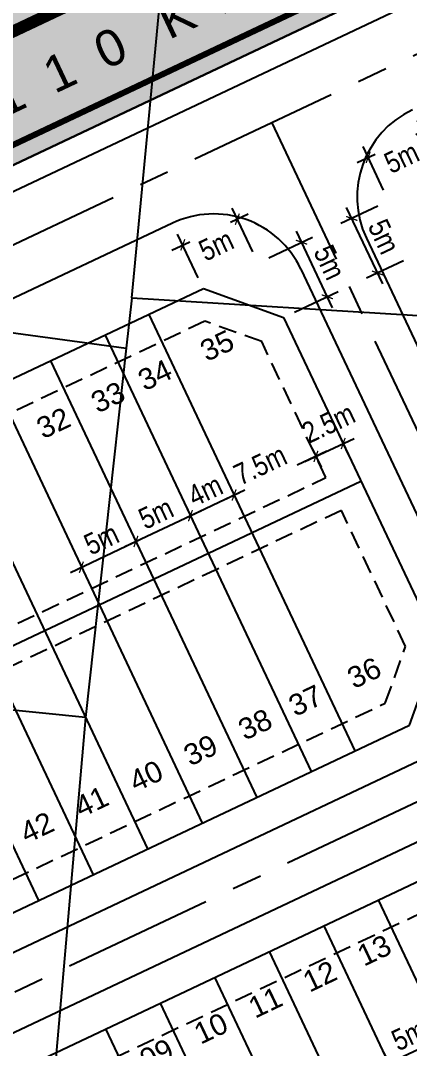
# Model space of a CAD drawing. Extents: x 597165 to 598689, y 1181586 to 1183364.
# Drawn here: x 597598.8 to 597631, y 1182626.3 to 1182711.4 of the extents above; entities that cross this region are included whole.
import ezdxf
from ezdxf.enums import TextEntityAlignment as Align

# ---------------------------------------------------------------- set-up
doc = ezdxf.new("R2010")
doc.units = 0
doc.header["$MEASUREMENT"] = 0
doc.linetypes.add('CENTER', pattern=[2, 1.25, -0.25, 0.25, -0.25])
doc.linetypes.add('DASHED', pattern=[0.75, 0.5, -0.25])
doc.layers.get('0').update_dxf_attribs({"linetype": 'CONTINUOUS'})
doc.layers.get('DEFPOINTS').update_dxf_attribs({"color": 8, "linetype": 'CONTINUOUS'})
for name, color, linetype in [('CGXD', 3, 'CONTINUOUS'), ('DIM-T', 7, 'CONTINUOUS'), ('DTEXT', 7, 'CONTINUOUS'), ('HA-CAY-XANH-KO', 3, 'CONTINUOUS'), ('NEN-HT', 8, 'CONTINUOUS'), ('NET-LENGOAI', 4, 'CONTINUOUS'), ('NET-LETRONG', 5, 'CONTINUOUS'), ('NET-LO-GIOI-DIEN-GIOI', 7, 'CENTER'), ('NET-PLO', 2, 'CONTINUOUS'), ('NET-RANH-DAT', 7, 'CONTINUOUS'), ('NET-TIM', 2, 'CENTER'), ('TEXT-SOLO', 7, 'CONTINUOUS')]:
    doc.layers.add(name, color=color, linetype=linetype)
doc.styles.add('AVO', font='VHELVEN.TTF')
doc.styles.add('VHEL-B', font='VHELVEB.TTF')
doc.styles.add('VHEL-C-R', font='VHELVCN.TTF')
doc.dimstyles.new('TL1000', dxfattribs={"dimscale": 0, "dimtxt": 2, "dimasz": 0.7, "dimexe": 1, "dimexo": 1, "dimgap": 0.5, "dimtad": 1, "dimdec": 1, "dimzin": 12, "dimtxsty": 'VHEL-C-R', "dimblk1": 'ARCHTICK', "dimblk2": 'ARCHTICK', "dimsah": 1, "dimcen": -0.09, "dimdle": 1, "dimclrd": 256, "dimclre": 256, "dimclrt": 256, "dimazin": 3, "dimtfac": 0.005, "dimtdec": 1, "dimtix": 1, "dimtmove": 0, "dimatfit": 3, "dimtolj": 1, "dimtzin": 0})

# ---------------------------------------------------------------- blocks, each defined once
blk = doc.blocks.new('_ARCHTICK')
at = {"color": 0, "linetype": 'BYBLOCK', "const_width": 0.15}
blk.add_lwpolyline([(-0.5, -0.5), (0.5, 0.5)], dxfattribs=at)
blk = doc.blocks.new('*D469')
at = {"linetype": 'BYBLOCK'}
for p, q in [((597633.717, 1182627.402), (597633.383, 1182628.108)), ((597628.385, 1182624.641), (597634.715, 1182627.631)), ((597629.196, 1182625.267), (597628.862, 1182625.973))]:
    blk.add_line(p, q, dxfattribs=at)
at = {"layer": 'DEFPOINTS', "color": 0, "linetype": 'BYBLOCK'}
for p in [(597633.811, 1182627.204), (597634.144, 1182626.498), (597629.623, 1182624.363)]:
    blk.add_point(p, dxfattribs=at)
at = {"linetype": 'BYBLOCK', "xscale": 0.7, "yscale": 0.7, "zscale": 0.7}
for p, rotation in [((597633.811, 1182627.204), 25.28251724438003), ((597629.289, 1182625.068), 205.28251724438)]:
    blk.add_blockref('_ARCHTICK', p, dxfattribs=dict(at, rotation=rotation))
at = {"linetype": 'BYBLOCK', "insert": (597630.955, 1182627.396), "char_height": 1.75, "attachment_point": 5, "rotation": 25.28252, "style": 'VHEL-C-R'}
blk.add_mtext('\\A1;5m', dxfattribs=at)
blk = doc.blocks.new('*D461')
at = {"linetype": 'BYBLOCK'}
blk.add_line((597602.899, 1182665.723), (597609.228, 1182668.713), dxfattribs=at)
at = {"layer": 'DEFPOINTS', "color": 0, "linetype": 'BYBLOCK'}
for p in [(597608.324, 1182668.286), (597608.324, 1182668.286), (597603.803, 1182666.15)]:
    blk.add_point(p, dxfattribs=at)
at = {"linetype": 'BYBLOCK', "xscale": 0.7, "yscale": 0.7, "zscale": 0.7}
for p, rotation in [((597608.324, 1182668.286), 25.28251725389641), ((597603.803, 1182666.15), 205.2825172538964)]:
    blk.add_blockref('_ARCHTICK', p, dxfattribs=dict(at, rotation=rotation))
at = {"linetype": 'BYBLOCK', "insert": (597605.468, 1182668.478), "char_height": 1.75, "attachment_point": 5, "rotation": 25.28252, "style": 'VHEL-C-R'}
blk.add_mtext('\\A1;5m', dxfattribs=at)
blk = doc.blocks.new('*D460')
at = {"linetype": 'BYBLOCK'}
for p, q in [((597612.436, 1182671.287), (597613.272, 1182669.517)), ((597607.42, 1182667.859), (597613.749, 1182670.848))]:
    blk.add_line(p, q, dxfattribs=at)
at = {"layer": 'DEFPOINTS', "color": 0, "linetype": 'BYBLOCK'}
for p in [(597612.009, 1182672.191), (597612.845, 1182670.421), (597608.324, 1182668.286)]:
    blk.add_point(p, dxfattribs=at)
at = {"linetype": 'BYBLOCK', "xscale": 0.7, "yscale": 0.7, "zscale": 0.7}
for p, rotation in [((597612.845, 1182670.421), 25.28251725389641), ((597608.324, 1182668.286), 205.2825172538964)]:
    blk.add_blockref('_ARCHTICK', p, dxfattribs=dict(at, rotation=rotation))
at = {"linetype": 'BYBLOCK', "insert": (597609.989, 1182670.613), "char_height": 1.75, "attachment_point": 5, "rotation": 25.28252, "style": 'VHEL-C-R'}
blk.add_mtext('\\A1;5m', dxfattribs=at)
blk = doc.blocks.new('*D459')
at = {"linetype": 'BYBLOCK'}
for p, q in [((597615.969, 1182673.172), (597616.889, 1182671.225)), ((597611.941, 1182669.994), (597617.366, 1182672.556)), ((597612.436, 1182671.287), (597613.272, 1182669.517))]:
    blk.add_line(p, q, dxfattribs=at)
at = {"layer": 'DEFPOINTS', "color": 0, "linetype": 'BYBLOCK'}
for p in [(597615.542, 1182674.076), (597612.009, 1182672.191), (597616.462, 1182672.129)]:
    blk.add_point(p, dxfattribs=at)
at = {"linetype": 'BYBLOCK', "xscale": 0.7, "yscale": 0.7, "zscale": 0.7}
for p, rotation in [((597616.462, 1182672.129), 25.28251725389641), ((597612.845, 1182670.421), 205.2825172538964)]:
    blk.add_blockref('_ARCHTICK', p, dxfattribs=dict(at, rotation=rotation))
at = {"linetype": 'BYBLOCK', "insert": (597614.066, 1182672.518), "char_height": 1.75, "attachment_point": 5, "rotation": 25.28252, "style": 'VHEL-C-R'}
blk.add_mtext('\\A1;4m', dxfattribs=at)
blk = doc.blocks.new('*D458')
at = {"linetype": 'BYBLOCK'}
for p, q in [((597624.148, 1182675.76), (597621.687, 1182674.597)), ((597622.967, 1182675.919), (597623.671, 1182674.428)), ((597615.969, 1182673.172), (597616.889, 1182671.225)), ((597615.558, 1182671.702), (597616.914, 1182672.343))]:
    blk.add_line(p, q, dxfattribs=at)
at = {"layer": 'DEFPOINTS', "color": 0, "linetype": 'BYBLOCK'}
for p in [(597622.539, 1182676.823), (597623.243, 1182675.332), (597615.542, 1182674.076)]:
    blk.add_point(p, dxfattribs=at)
at = {"linetype": 'BYBLOCK', "xscale": 0.7, "yscale": 0.7, "zscale": 0.7}
for p, rotation in [((597623.243, 1182675.332), 25.28251725389641), ((597616.462, 1182672.129), 205.2825172538964)]:
    blk.add_blockref('_ARCHTICK', p, dxfattribs=dict(at, rotation=rotation))
at = {"linetype": 'BYBLOCK', "insert": (597618.629, 1182674.625), "char_height": 1.75, "attachment_point": 5, "rotation": 25.28252, "style": 'VHEL-C-R'}
blk.add_mtext('\\A1;7.5m', dxfattribs=at)
blk = doc.blocks.new('*D457')
at = {"linetype": 'BYBLOCK'}
for p, q in [((597625.158, 1182677.133), (597625.931, 1182675.496)), ((597622.339, 1182674.905), (597626.408, 1182676.827)), ((597622.967, 1182675.919), (597623.671, 1182674.428))]:
    blk.add_line(p, q, dxfattribs=at)
at = {"layer": 'DEFPOINTS', "color": 0, "linetype": 'BYBLOCK'}
for p in [(597624.731, 1182678.037), (597622.539, 1182676.823), (597625.504, 1182676.4)]:
    blk.add_point(p, dxfattribs=at)
at = {"linetype": 'BYBLOCK', "xscale": 0.7, "yscale": 0.7, "zscale": 0.7}
for p, rotation in [((597625.504, 1182676.4), 25.28251725389641), ((597623.243, 1182675.332), 205.2825172538964)]:
    blk.add_blockref('_ARCHTICK', p, dxfattribs=dict(at, rotation=rotation))
at = {"linetype": 'BYBLOCK', "insert": (597624.288, 1182678.08), "char_height": 1.75, "attachment_point": 5, "rotation": 25.28252, "style": 'VHEL-C-R'}
blk.add_mtext('\\A1;2.5m', dxfattribs=at)
blk = doc.blocks.new('*D172')
at = {"linetype": 'BYBLOCK'}
for p, q in [((597618.009, 1182692.272), (597616.301, 1182695.888)), ((597617.632, 1182695.411), (597616.152, 1182694.712)), ((597613.488, 1182690.136), (597611.78, 1182693.753)), ((597611.303, 1182692.422), (597612.783, 1182693.121))]:
    blk.add_line(p, q, dxfattribs=at)
at = {"layer": 'DEFPOINTS', "color": 0, "linetype": 'BYBLOCK'}
for p in [(597616.728, 1182694.984), (597618.436, 1182691.367), (597613.915, 1182689.232)]:
    blk.add_point(p, dxfattribs=at)
at = {"linetype": 'BYBLOCK', "xscale": 0.7, "yscale": 0.7, "zscale": 0.7}
for p, rotation in [((597616.728, 1182694.984), 25.28251725758189), ((597612.207, 1182692.849), 205.2825172575819)]:
    blk.add_blockref('_ARCHTICK', p, dxfattribs=dict(at, rotation=rotation))
at = {"linetype": 'BYBLOCK', "insert": (597614.982, 1182692.827), "char_height": 1.75, "attachment_point": 5, "rotation": 25.28252, "style": 'VHEL-C-R'}
blk.add_mtext('\\A1;5m', dxfattribs=at)
blk = doc.blocks.new('*D171')
at = {"linetype": 'BYBLOCK'}
for p, q in [((597619.341, 1182691.794), (597622.957, 1182693.503)), ((597624.616, 1182687.65), (597621.626, 1182693.98)), ((597621.476, 1182687.273), (597625.093, 1182688.982))]:
    blk.add_line(p, q, dxfattribs=at)
at = {"layer": 'DEFPOINTS', "color": 0, "linetype": 'BYBLOCK'}
for p in [(597622.053, 1182693.076), (597618.436, 1182691.367), (597620.572, 1182686.846)]:
    blk.add_point(p, dxfattribs=at)
at = {"linetype": 'BYBLOCK', "xscale": 0.7, "yscale": 0.7, "zscale": 0.7}
for p, rotation in [((597622.053, 1182693.076), 115.282517249205), ((597624.189, 1182688.555), 295.2825172492049)]:
    blk.add_blockref('_ARCHTICK', p, dxfattribs=dict(at, rotation=rotation))
at = {"linetype": 'BYBLOCK', "insert": (597624.381, 1182691.41), "char_height": 1.75, "attachment_point": 5, "rotation": 295.28252, "style": 'VHEL-C-R'}
blk.add_mtext('\\A1;5m', dxfattribs=at)
blk = doc.blocks.new('*D168')
at = {"linetype": 'BYBLOCK'}
for p, q in [((597633.001, 1182702.67), (597631.521, 1182701.971)), ((597633.378, 1182699.531), (597631.67, 1182703.147)), ((597628.857, 1182697.395), (597627.149, 1182701.012)), ((597626.672, 1182699.681), (597628.152, 1182700.38))]:
    blk.add_line(p, q, dxfattribs=at)
at = {"layer": 'DEFPOINTS', "color": 0, "linetype": 'BYBLOCK'}
for p in [(597627.576, 1182700.108), (597633.805, 1182698.626), (597629.284, 1182696.491)]:
    blk.add_point(p, dxfattribs=at)
at = {"linetype": 'BYBLOCK', "xscale": 0.7, "yscale": 0.7, "zscale": 0.7}
for p, rotation in [((597632.097, 1182702.243), 25.28251725161746), ((597627.576, 1182700.108), 205.2825172516175)]:
    blk.add_blockref('_ARCHTICK', p, dxfattribs=dict(at, rotation=rotation))
at = {"linetype": 'BYBLOCK', "insert": (597630.351, 1182700.086), "char_height": 1.75, "attachment_point": 5, "rotation": 25.28252, "style": 'VHEL-C-R'}
blk.add_mtext('\\A1;5m', dxfattribs=at)
blk = doc.blocks.new('*D167')
at = {"linetype": 'BYBLOCK'}
for p, q in [((597628.38, 1182696.064), (597625.314, 1182694.616)), ((597628.781, 1182689.618), (597625.791, 1182695.947)), ((597630.515, 1182691.543), (597627.449, 1182690.095))]:
    blk.add_line(p, q, dxfattribs=at)
at = {"layer": 'DEFPOINTS', "color": 0, "linetype": 'BYBLOCK'}
for p in [(597629.284, 1182696.491), (597626.218, 1182695.043), (597631.42, 1182691.97)]:
    blk.add_point(p, dxfattribs=at)
at = {"linetype": 'BYBLOCK', "xscale": 0.7, "yscale": 0.7, "zscale": 0.7}
for p, rotation in [((597626.218, 1182695.043), 115.2825172611338), ((597628.353, 1182690.522), 295.2825172611338)]:
    blk.add_blockref('_ARCHTICK', p, dxfattribs=dict(at, rotation=rotation))
at = {"linetype": 'BYBLOCK', "insert": (597628.882, 1182693.536), "char_height": 1.75, "attachment_point": 5, "rotation": 295.28252, "style": 'VHEL-C-R'}
blk.add_mtext('\\A1;5m', dxfattribs=at)

msp = doc.modelspace()

# ---------------------------------------------------------------- hatches: boundary and pattern name
at = {"layer": 'HA-CAY-XANH-KO'}
h = msp.add_hatch(dxfattribs=at)
h.set_pattern_fill('AR-SAND', color=256, scale=2, angle=359.765823, style=0)
h.set_pattern_definition([(37.26582263, (0, 0), (-0.11023521, 3.854130278), [0, -3.04, 0, -3.4, 0, -3.25]), (7.26582263, (0, 0), (3.562592942, 5.629778284), [0, -1.64, 0, -2.74, 0, -1.05]), (327.26582263, (-2.46, 0.01), (6.228277961, -0.014137947), [0, -1, 0, -3.6, 0, -4.7]), (317.26582263, (-2.46, 0.01), (6.019377384, 1.73076346), [0, -0.5, 0, -2.36, 0, -2.7])])
h.paths.add_polyline_path([(597653.6476, 1182725.6934, 0.4207851), (597655.5169, 1182731.0991, -0.0055962), (597655.5561, 1182731.0186), (597650.4311, 1182741.8691, 0.4142136), (597645.1059, 1182743.7776), (597443.964, 1182648.7734), (597439.3977, 1182646.6166, 0.4142136), (597437.4892, 1182641.2914), (597442.6142, 1182630.4409, 0.4142136), (597447.9394, 1182628.5323), (597452.5056, 1182630.6891)])

# ---------------------------------------------------------------- linework, layer by layer
at = {"layer": 'CGXD', "linetype": 'DASHED', "ltscale": 3}
for points in [[(597624.0755, 1182673.571), (597618.7521, 1182684.8415), (597614.0453, 1182686.5285), (597458.5851, 1182613.1008), (597456.8982, 1182608.394), (597462.2216, 1182597.1235)], [(597628.9931, 1182654.881), (597630.68, 1182659.5878), (597625.3567, 1182670.8584), (597479.3263, 1182601.8846), (597486.1596, 1182587.4172)], [(597646.2837, 1182626.5519), (597640.9604, 1182637.8225), (597636.2535, 1182639.5094), (597573.0229, 1182609.644), (597571.336, 1182604.9372), (597576.6593, 1182593.6666)]]:
    msp.add_lwpolyline(points, close=True, dxfattribs=at)
at = {"layer": 'NEN-HT', "linetype": 'CONTINUOUS'}
for p, q in [((597607.98, 1182688.46), (597612.41, 1182735.12)), ((597574.79, 1182688.68), (597607.52, 1182684.31)), ((597607.98, 1182688.46), (597607.52, 1182684.31)), ((597607.98, 1182688.46), (597651.33, 1182685.78)), ((597607.52, 1182684.31), (597604.14, 1182653.7)), ((597604.14, 1182653.7), (597557.07, 1182658.44)), ((597604.14, 1182653.7), (597602.35, 1182633.1)), ((597602.35, 1182633.1), (597601.63, 1182624.88))]:
    msp.add_line(p, q, dxfattribs=at)
at = {"layer": 'NET-LENGOAI', "ltscale": 20}
for p, q in [((597650.8849, 1182722.1766), (597452.4097, 1182628.4319)), ((597611.3514, 1182694.6565), (597454.9228, 1182620.7715)), ((597627.427, 1182693.402), (597687.716, 1182565.7589)), ((597622.0018, 1182690.8395), (597636.0955, 1182661.0005)), ((597475.8498, 1182576.465), (597632.2784, 1182650.3501)), ((597569.7376, 1182614.1749), (597634.8409, 1182644.9248))]:
    msp.add_line(p, q, dxfattribs=at)
for centre, start, end in [((597634.6608, 1182696.8186), 115.282517, 205.282517), ((597614.7681, 1182687.4228), 25.282517, 115.282517)]:
    msp.add_arc(centre, 8, start, end, dxfattribs=at)
at = {"layer": 'NET-LETRONG'}
for p, q in [((597653.6476, 1182725.6934), (597452.5056, 1182630.6891)), ((597452.5056, 1182630.6891), (597653.6476, 1182725.6934)), ((597537.96, 1182653.3564), (597613.9139, 1182689.2312)), ((597613.9139, 1182689.2312), (597620.5704, 1182686.8456)), ((597620.5704, 1182686.8456), (597633.3828, 1182659.7192)), ((597630.9972, 1182653.0627), (597633.3828, 1182659.7192)), ((597555.0433, 1182617.1878), (597630.9972, 1182653.0627)), ((597571.0188, 1182611.4623), (597636.1222, 1182642.2122))]:
    msp.add_line(p, q, dxfattribs=at)
at = {"layer": 'NET-LO-GIOI-DIEN-GIOI', "ltscale": 20, "const_width": 0.5}
msp.add_lwpolyline([(598255.9747, 1183011.8462), (597276.1761, 1182549.0632)], dxfattribs=at)
at = {"layer": 'NET-PLO'}
for p, q in [((597609.3928, 1182687.0958), (597626.4761, 1182650.9273)), ((597605.776, 1182685.3875), (597622.8593, 1182649.219)), ((597601.2549, 1182683.2521), (597618.3382, 1182647.0836)), ((597596.7339, 1182681.1167), (597613.8171, 1182644.9482)), ((597592.2128, 1182678.9813), (597609.2961, 1182642.8128)), ((597587.6917, 1182676.8459), (597604.775, 1182640.6774)), ((597583.1707, 1182674.7105), (597600.2539, 1182638.5419)), ((597460.6017, 1182594.6994), (597626.9766, 1182673.2824)), ((597645.5196, 1182602.4135), (597628.4364, 1182638.582)), ((597640.9986, 1182600.2781), (597623.9153, 1182636.4466)), ((597636.4775, 1182598.1426), (597619.3942, 1182634.3112)), ((597631.9564, 1182596.0072), (597614.8732, 1182632.1758)), ((597627.4354, 1182593.8718), (597610.3521, 1182630.0403)), ((597622.9143, 1182591.7364), (597605.831, 1182627.9049))]:
    msp.add_line(p, q, dxfattribs=at)
at = {"layer": 'NET-RANH-DAT', "color": 1, "linetype": 'DASHED', "ltscale": 20, "const_width": 1, "flags": 128}
msp.add_lwpolyline([(598126.1169, 1182959.9116), (597667.9131, 1182743.4907), (597347.4026, 1182592.1057)], dxfattribs=at)
at = {"layer": 'NET-TIM', "ltscale": 10}
for p, q in [((598148.9609, 1182953.0064), (597309.1156, 1182556.3269)), ((597619.5894, 1182702.9713), (597689.6309, 1182554.6804)), ((597458.1426, 1182564.7837), (597643.506, 1182652.3354))]:
    msp.add_line(p, q, dxfattribs=at)

# ---------------------------------------------------------------- texts
at = {"layer": 'DTEXT', "style": 'VHEL-B'}
msp.add_text('H  AØ  N  H           L  A  N  G               T  U  Y  EÁ  N         Ñ  I  EÄ  N       1  1  0   K V', height=3, rotation=25.282517, dxfattribs=at).set_placement((597482.8314, 1182649.2563))
at = {"layer": 'TEXT-SOLO', "color": 3, "style": 'AVO'}
for s, rotation, p in [('35', 25.282517, (597615.4189, 1182683.7237)), ('34', 25.282517, (597610.2712, 1182681.2923)), ('33', 25.282517, (597606.3768, 1182679.4529)), ('32', 25.282517, (597601.8557, 1182677.3175)), ('36', 25.282517, (597627.6166, 1182656.6178)), ('37', 25.282517, (597622.7529, 1182654.3206)), ('38', 25.282517, (597618.5745, 1182652.347)), ('39', 25.282517, (597614.0534, 1182650.2116)), ('40', 25.282517, (597609.5324, 1182648.0762)), ('41', 25.282517, (597605.0113, 1182645.9408)), ('42', 25.282517, (597600.4902, 1182643.8053)), ('13', 25.516695, (597628.4507, 1182633.6267)), ('12', 25.516695, (597623.9385, 1182631.4728)), ('11', 25.516695, (597619.4262, 1182629.3189)), ('10', 25.516695, (597614.9139, 1182627.1651)), ('09', 25.516695, (597610.4016, 1182625.0112))]:
    msp.add_text(s, height=1.75, rotation=rotation, dxfattribs=at).set_placement(p, align=Align.CENTER)

# ---------------------------------------------------------------- dimensions: what is measured, and where the dimension line sits
at = {"layer": 'DIM-T'}
for base, p1, p2, angle, picture, middle in [((597627.5758, 1182700.1078), (597633.8052, 1182698.6264), (597629.2841, 1182696.491), 205.282517, '*D168', (597630.3509, 1182700.0861)), ((597616.7281, 1182694.9842), (597613.9153, 1182689.2319), (597618.4364, 1182691.3673), 25.282517, '*D172', (597614.9821, 1182692.8271)), ((597626.2181, 1182695.0428), (597631.4195, 1182691.9699), (597629.2841, 1182696.491), 115.282517, '*D167', (597628.8817, 1182693.5361))]:
    dim = msp.add_linear_dim(base=base, p1=p1, p2=p2, angle=angle, dimstyle='TL1000', override={"dimscale": 1, "dimtxt": 1.75, "dimpost": 'm'}, dxfattribs=at)
    dim.commit()
    dim.dimension.update_dxf_attribs({"geometry": picture, "text_midpoint": middle, "dimtype": 161})
dim = msp.add_aligned_dim(p1=(597620.5718, 1182686.8463), p2=(597618.4364, 1182691.3673), distance=-4, dimstyle='TL1000', override={"dimscale": 1, "dimtxt": 1.75, "dimpost": 'm'}, dxfattribs=at)
dim.commit()
dim.dimension.update_dxf_attribs({"geometry": '*D171', "text_midpoint": (597624.3811, 1182691.4103)})
at = {"layer": 'DIM-T', "color": 1}
for base, p1, p2, picture, middle in [((597625.504, 1182676.4001), (597622.5394, 1182676.8231), (597624.7309, 1182678.037), '*D457', (597624.288, 1182678.0799)), ((597623.2435, 1182675.3324), (597615.5423, 1182674.0762), (597622.5394, 1182676.8231), '*D458', (597618.6287, 1182674.6249))]:
    dim = msp.add_linear_dim(base=base, p1=p1, p2=p2, angle=205.282517, dimstyle='TL1000', override={"dimscale": 1, "dimtxt": 1.75, "dimdsep": 46, "dimpost": 'm'}, dxfattribs=at)
    dim.commit()
    dim.dimension.update_dxf_attribs({"geometry": picture, "text_midpoint": middle, "dimtype": 160})
for base, p1, p2, picture, middle in [((597616.4619, 1182672.1293), (597612.009, 1182672.1912), (597615.5423, 1182674.0762), '*D459', (597614.0662, 1182672.5185)), ((597612.845, 1182670.421), (597608.324, 1182668.2856), (597612.009, 1182672.1912), '*D460', (597609.9893, 1182670.6135))]:
    dim = msp.add_linear_dim(base=base, p1=p1, p2=p2, angle=205.282517, dimstyle='TL1000', override={"dimscale": 1, "dimtxt": 1.75, "dimdsep": 46, "dimpost": 'm'}, dxfattribs=at)
    dim.commit()
    dim.dimension.update_dxf_attribs({"geometry": picture, "text_midpoint": middle})
for p1, p2, distance, picture, middle in [((597603.8029, 1182666.1502), (597608.324, 1182668.2856), 0, '*D461', (597605.4682, 1182668.4781)), ((597629.6228, 1182624.3628), (597634.1438, 1182626.4982), 0.7804, '*D469', (597630.9548, 1182627.3963))]:
    dim = msp.add_aligned_dim(p1=p1, p2=p2, distance=distance, dimstyle='TL1000', override={"dimscale": 1, "dimtxt": 1.75, "dimdsep": 46, "dimpost": 'm'}, dxfattribs=at)
    dim.commit()
    dim.dimension.update_dxf_attribs({"geometry": picture, "text_midpoint": middle})

doc.saveas('drawing.dxf')
